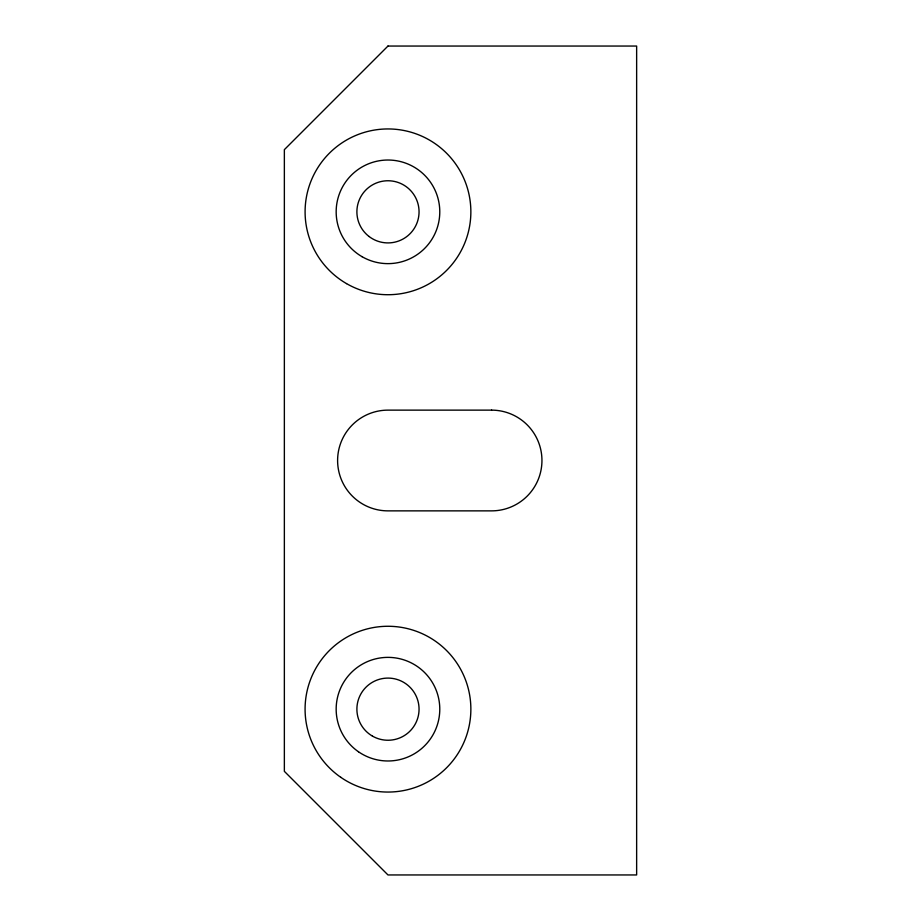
<?xml version="1.0" encoding="UTF-8"?>
<svg xmlns="http://www.w3.org/2000/svg" width="921" height="921" viewBox="0 0 921 921"><rect width="100%" height="100%" fill="white"/><g stroke="black" fill="none" stroke-linecap="round" stroke-linejoin="round"><path stroke-width="1.38" d="M387.971 46.05L284.359 149.663L284.359 771.338L387.971 874.95L636.641 874.95L636.641 46.05L387.971 46.05M491.584 410.133L387.971 410.133A50.367 50.367 0 0 0 337.604 460.5A50.367 50.367 0 0 0 387.971 510.867L491.584 510.867A50.367 50.367 0 0 0 541.951 460.5A50.367 50.367 0 0 0 491.584 410.133M369.045 236.49A31.084 31.084 0 0 0 418.79 215.882A31.084 31.084 0 0 0 376.079 183.118A31.084 31.084 0 0 0 369.045 236.49M372.429 736.086A31.084 31.084 0 0 0 419.055 709.17A31.084 31.084 0 0 0 372.429 682.254A31.084 31.084 0 0 0 372.429 736.086M362.068 256.694A51.806 51.806 0 0 0 439.778 211.83A51.806 51.806 0 0 0 362.068 166.966A51.806 51.806 0 0 0 362.068 256.694M358.476 751.766A51.806 51.806 0 0 0 439.605 713.418A51.806 51.806 0 0 0 365.833 662.337A51.806 51.806 0 0 0 358.476 751.766M340.782 777.312A82.89 82.89 0 0 0 470.585 715.962A82.89 82.89 0 0 0 352.547 634.224A82.89 82.89 0 0 0 340.782 777.312M346.526 283.61A82.89 82.89 0 0 0 470.861 211.83A82.89 82.89 0 0 0 346.526 140.05A82.89 82.89 0 0 0 346.526 283.61"/></g></svg>
